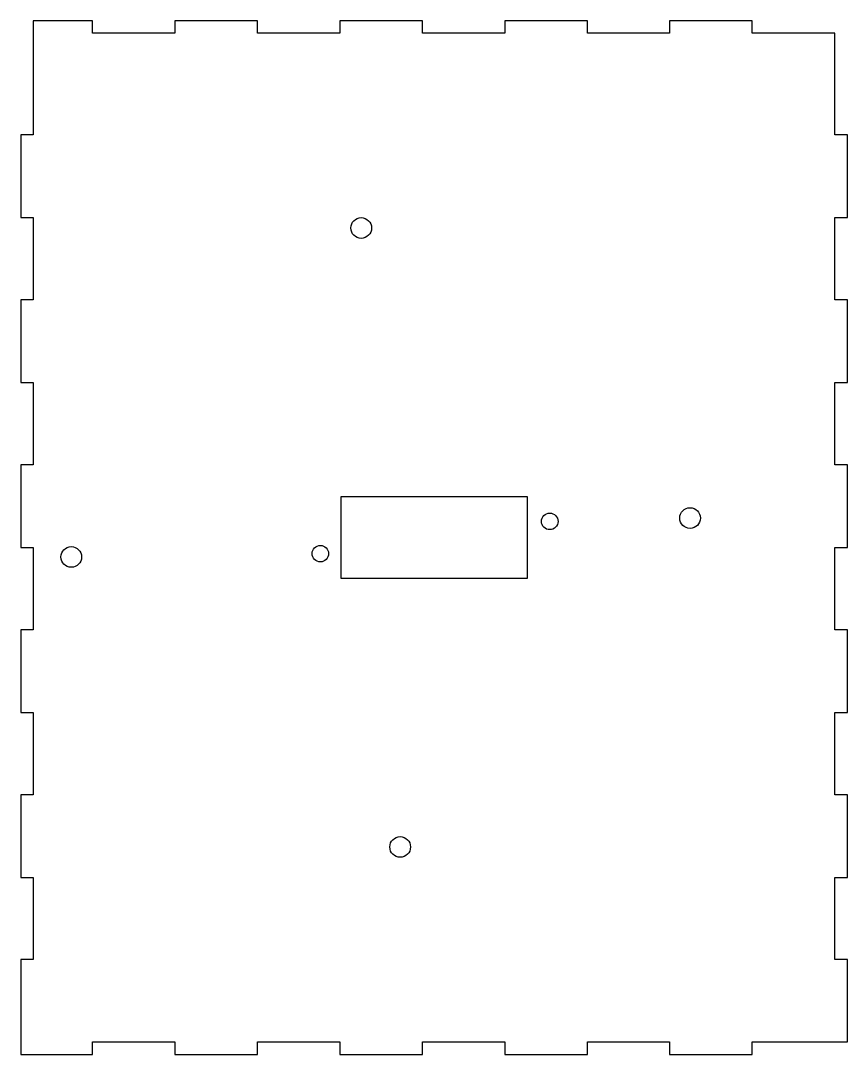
# Model space of a CAD drawing. Header units: millimetres. Extents: x -118 to 82, y -80 to 170.
import ezdxf

# ---------------------------------------------------------------- set-up
doc = ezdxf.new("R2010")
doc.units = ezdxf.units.MM

msp = doc.modelspace()

# ---------------------------------------------------------------- linework, layer by layer
for points in [[(38.61, -77.16), (38.61, -80.16), (58.61, -80.16), (58.61, -77.16), (81.61, -77.16), (81.61, -57.26), (78.61, -57.26), (78.61, -37.36), (81.61, -37.36), (81.61, -17.36), (78.61, -17.36), (78.61, 2.54), (81.61, 2.54), (81.61, 22.54), (78.61, 22.54), (78.61, 42.44), (81.61, 42.44), (81.61, 62.44), (78.61, 62.44), (78.61, 82.34), (81.61, 82.34), (81.61, 102.34), (78.61, 102.34), (78.61, 122.24), (81.61, 122.24), (81.61, 142.24), (78.61, 142.24), (78.61, 166.84), (58.61, 166.84), (58.61, 169.84), (38.61, 169.84), (38.61, 166.84), (18.71, 166.84), (18.71, 169.84), (-1.29, 169.84), (-1.29, 166.84), (-21.19, 166.84), (-21.19, 169.84), (-41.19, 169.84), (-41.19, 166.84), (-61.09, 166.84), (-61.09, 169.84), (-81.09, 169.84), (-81.09, 166.84), (-100.99, 166.84), (-100.99, 169.84), (-115.39, 169.84), (-115.39, 142.24), (-118.39, 142.24), (-118.39, 122.24), (-115.39, 122.24), (-115.39, 102.34), (-118.39, 102.34), (-118.39, 82.34), (-115.39, 82.34), (-115.39, 62.44), (-118.39, 62.44), (-118.39, 42.44), (-115.39, 42.44), (-115.39, 22.54), (-118.39, 22.54), (-118.39, 2.54), (-115.39, 2.54), (-115.39, -17.36), (-118.39, -17.36), (-118.39, -37.36), (-115.39, -37.36), (-115.39, -57.26), (-118.39, -57.26), (-118.39, -80.16), (-100.99, -80.16), (-100.99, -77.16), (-81.09, -77.16), (-81.09, -80.16), (-61.09, -80.16), (-61.09, -77.16), (-41.19, -77.16), (-41.19, -80.16), (-21.19, -80.16), (-21.19, -77.16), (-1.29, -77.16), (-1.29, -80.16), (18.71, -80.16), (18.71, -77.16)], [(4.11, 34.94), (-40.89, 34.94), (-40.89, 54.74), (4.11, 54.74)]]:
    msp.add_lwpolyline(points, close=True)
for centre, radius in [((-36, 119.7), 2.5), ((9.61, 48.74), 2), ((43.56, 49.55), 2.5), ((-106.14, 40.13), 2.5), ((-45.89, 40.94), 2), ((-26.58, -30.01), 2.5)]:
    msp.add_circle(centre, radius)

doc.saveas('drawing.dxf')
